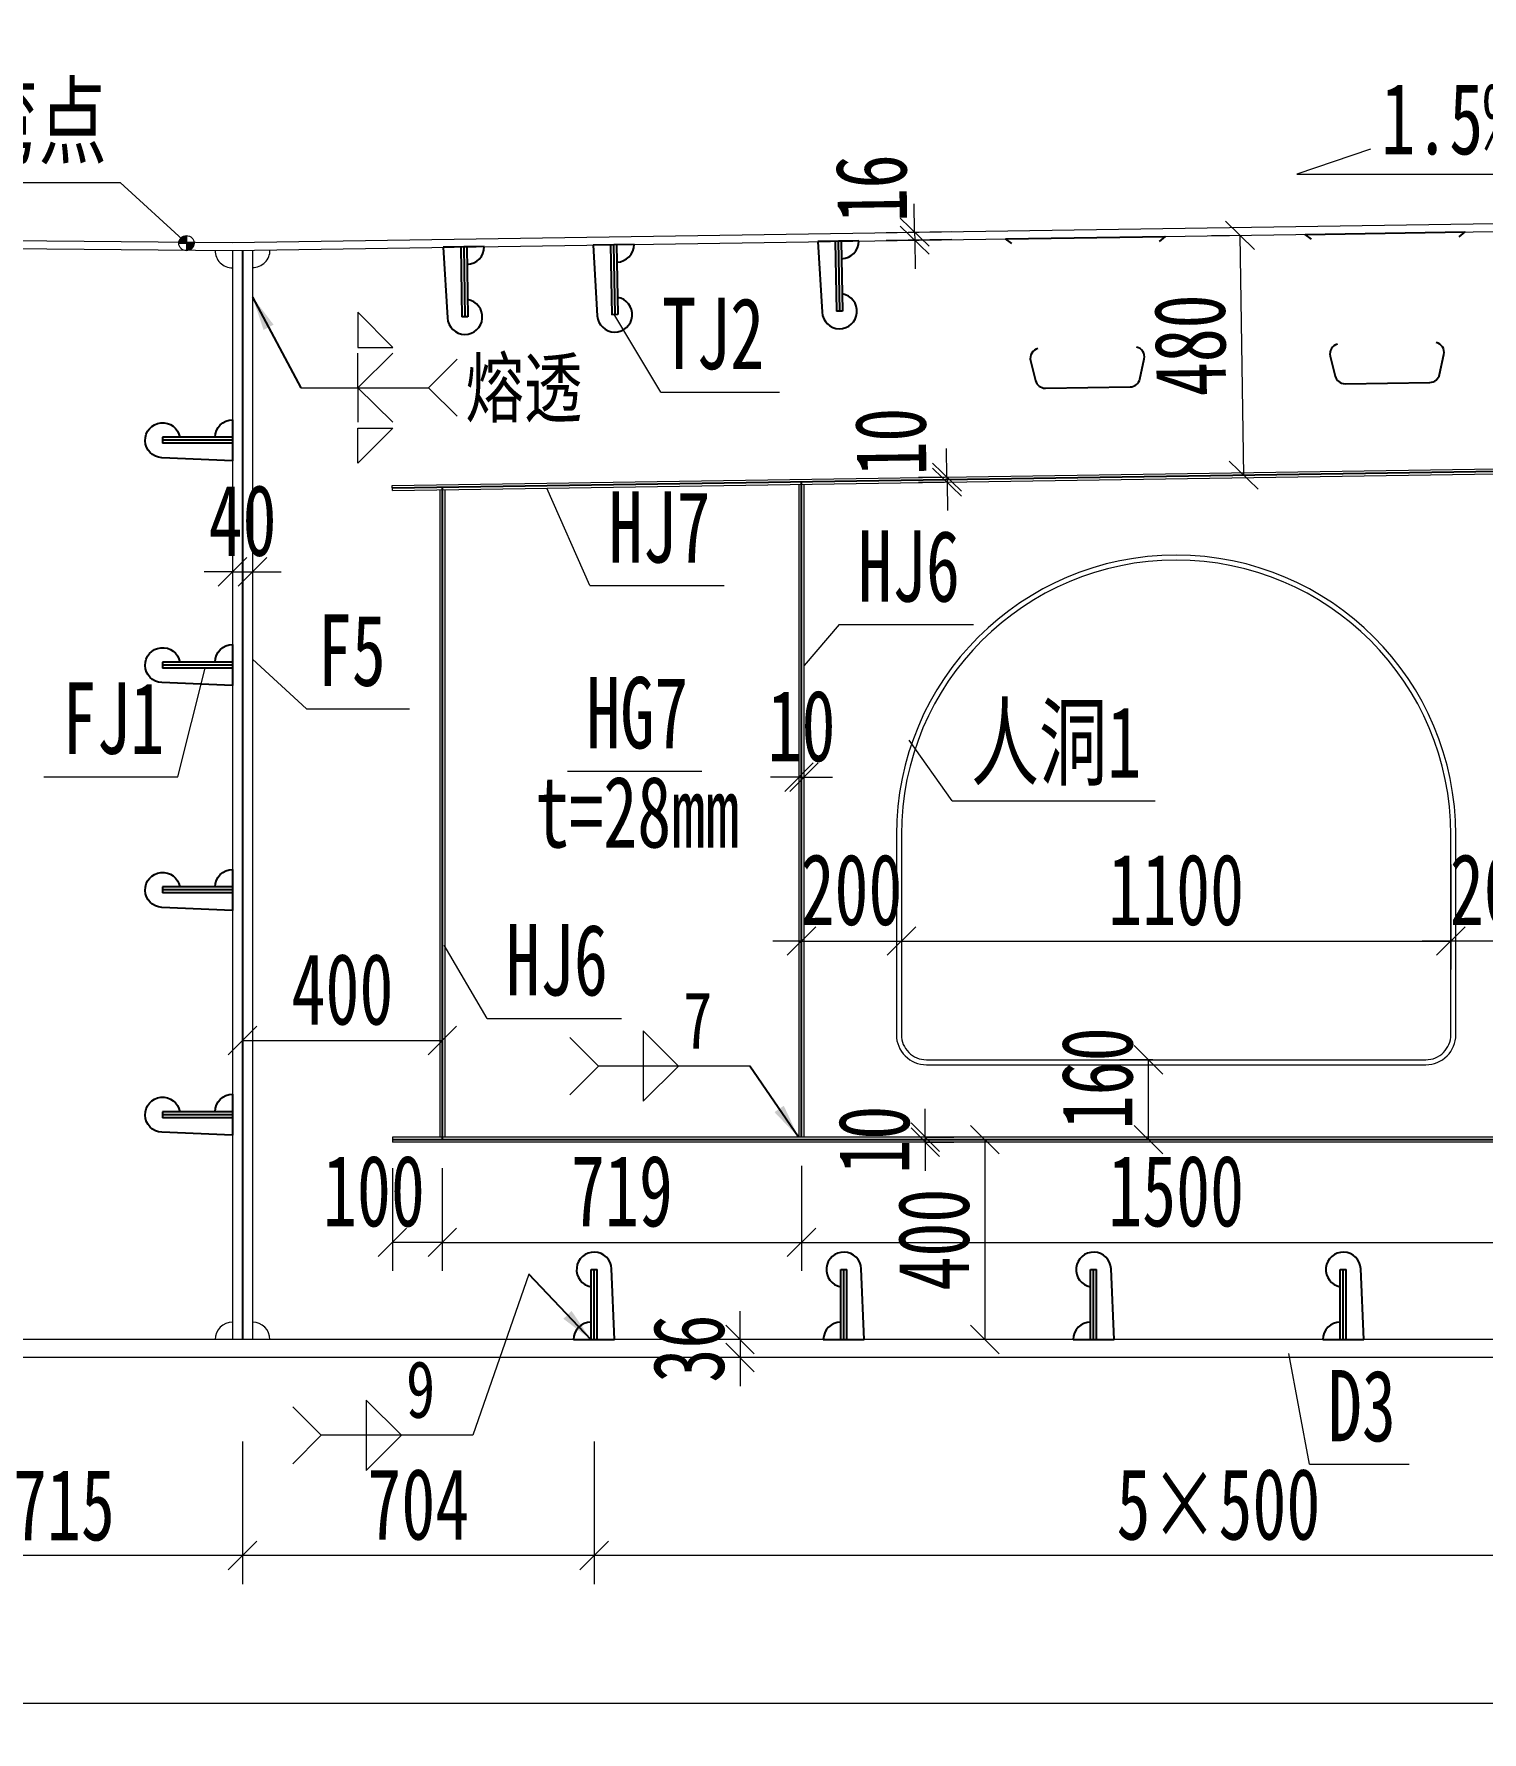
# Model space of a CAD drawing. Header units: millimetres. Extents: x -89049 to 410567, y -307459 to -100425.
# Drawn here: x 201735 to 204634, y -145089 to -141691 of the extents above; entities that cross this region are included whole.
import ezdxf
from ezdxf.enums import TextEntityAlignment as Align

# ---------------------------------------------------------------- set-up
doc = ezdxf.new("R2010")
doc.units = ezdxf.units.MM
doc.layers.get('Defpoints').update_dxf_attribs({"color": 8})
for name, color, linetype, lineweight in [('Dim', 4, 'Continuous', 15), ('文字', 7, 'Continuous', 15), ('细实线', 4, 'Continuous', 15), ('钢板粗线', 1, 'Continuous', 25), ('钢板细线', 6, 'Continuous', 15)]:
    doc.layers.add(name, color=color, linetype=linetype, lineweight=lineweight)
doc.layers.add('Text', color=4, linetype='Continuous')
doc.styles.add('111', font='', dxfattribs={"width": 0.7})
doc.styles.add('BM_Dim', font='', dxfattribs={"width": 0.85})
doc.styles.add('SMEDI', font='', dxfattribs={"width": 0.75})
doc.styles.get("Standard").update_dxf_attribs({"font": ''})
doc.styles.get('111').set_extended_font_data('仿宋_GB2312')
doc.styles.get('BM_Dim').set_extended_font_data('仿宋_GB2312')
doc.styles.get('SMEDI').set_extended_font_data('仿宋_GB2312')
doc.styles.get('Standard').set_extended_font_data('仿宋_GB2312')
doc.dimstyles.new('200', dxfattribs={"dimscale": 0, "dimtxt": 2.5, "dimasz": 1, "dimexe": 1, "dimexo": 1, "dimgap": 0.6, "dimtad": 1, "dimdec": 0, "dimdsep": 46, "dimtxsty": '111', "dimblk": 'OBLIQUE', "dimcen": 0, "dimclrd": 4, "dimclre": 4, "dimclrt": 4, "dimadec": 1, "dimazin": 2, "dimtfac": 1, "dimtdec": 0, "dimtix": 1, "dimtmove": 2, "dimatfit": 3, "dimfxl": 4, "dimfxlon": 1, "dimtolj": 1, "dimlwd": -1, "dimlwe": -1, "dimarcsym": 0})
doc.dimstyles.new('MSteel_1.0_1.0', dxfattribs={"dimtxt": 3, "dimasz": 1.2, "dimexe": 1, "dimexo": 1, "dimgap": 1, "dimtad": 3, "dimtoh": 1, "dimdec": 0, "dimzin": 0, "dimdsep": 46, "dimtxsty": 'Standard', "dimblk": 'ARCHTICK', "dimcen": 0.09, "dimclrd": 3, "dimclre": 3, "dimadec": 0, "dimazin": 0, "dimtfac": 1, "dimtdec": 4, "dimtofl": 0, "dimtmove": 0, "dimatfit": 3, "dimfxl": 1, "dimtolj": 1, "dimtzin": 0, "dimarcsym": 0})

# ---------------------------------------------------------------- blocks, each defined once
blk = doc.blocks.new('_Oblique')
at = {"color": 0, "linetype": 'ByBlock', "lineweight": -2}
blk.add_line((-0.5, -0.5), (0.5, 0.5), dxfattribs=at)
blk = doc.blocks.new('*D3851')
at = {"layer": 'Defpoints', "color": 0}
for p in [(206240.1, -141045.6), (195119.8, -142040), (206240.1, -142046.3)]:
    blk.add_point(p, dxfattribs=at)
at = {"layer": '细实线', "color": 4}
for p, q in [((195119.8, -141274.1), (195119.8, -140988.4)), ((206240.1, -141274.1), (206240.1, -140988.4)), ((195119.8, -141045.6), (206240.1, -141045.6))]:
    blk.add_line(p, q, dxfattribs=at)
at = {"layer": '细实线', "color": 4, "xscale": 57.14285714285715, "yscale": 57.14285714285715, "zscale": 57.14285714285715, "rotation": 180}
blk.add_blockref('_Oblique', (195119.8, -141045.6), dxfattribs=at)
at = {"layer": '细实线', "color": 4, "xscale": 57.14285714285715, "yscale": 57.14285714285715, "zscale": 57.14285714285715}
blk.add_blockref('_Oblique', (206240.1, -141045.6), dxfattribs=at)
at = {"layer": '细实线', "color": 4, "insert": (200679.9, -140943.3), "char_height": 142.86, "attachment_point": 5, "style": '111'}
blk.add_mtext('\\A1;11120', dxfattribs=at)
blk = doc.blocks.new('*D3853')
at = {"layer": 'Defpoints', "color": 0}
for p in [(197139.2, -144339.8), (205851.2, -144339.8), (197139.2, -145032.2)]:
    blk.add_point(p, dxfattribs=at)
at = {"layer": '细实线', "color": 4}
for p, q in [((197139.2, -144803.7), (197139.2, -145089.4)), ((205851.2, -144803.7), (205851.2, -145089.4)), ((205851.2, -145032.2), (197139.2, -145032.2))]:
    blk.add_line(p, q, dxfattribs=at)
at = {"layer": '细实线', "color": 4, "xscale": 57.14285714285715, "yscale": 57.14285714285715, "zscale": 57.14285714285715, "rotation": 180}
blk.add_blockref('_Oblique', (197139.2, -145032.2), dxfattribs=at)
at = {"layer": '细实线', "color": 4, "xscale": 57.14285714285715, "yscale": 57.14285714285715, "zscale": 57.14285714285715}
blk.add_blockref('_Oblique', (205851.2, -145032.2), dxfattribs=at)
at = {"layer": '细实线', "color": 4, "insert": (201495.2, -144930), "char_height": 142.86, "attachment_point": 5, "style": '111'}
blk.add_mtext('\\A1;8712', dxfattribs=at)
blk = doc.blocks.new('12-140加劲 有过焊孔')
at = {"layer": 'Defpoints'}
blk.add_line((0, 0), (0, 140), dxfattribs=at)
at = {"layer": '钢板粗线', "color": 7}
for p, q in [((-6, 0), (-6, 140)), ((-6, 140), (6, 140)), ((6, 0), (6, 140)), ((41, 0), (35, 141.5)), ((-41, 0), (41, 0))]:
    blk.add_line(p, q, dxfattribs=at)
for centre, start, end in [((0, 140), 2.441, 260.1291), ((-6, 0), 90, 180)]:
    blk.add_arc(centre, 35, start, end, dxfattribs=at)
blk = doc.blocks.new('U型肋1')
at = {"layer": 'Defpoints'}
blk.add_line((-160, 0), (160, 0), dxfattribs=at)
at = {"layer": '钢板粗线', "color": 6}
for p, q in [((147.8, -9.7), (160, 0)), ((-147.8, -9.7), (-160, 0))]:
    blk.add_line(p, q, dxfattribs=at)
blk.add_lwpolyline([(-98.8, -220.5, 0.414266), (-113.8, -244.5), (-104.5, -284.5, 0.348876), (-85, -300), (85, -300, 0.348876), (104.5, -284.5), (113.8, -244.5, 0.414091), (98.8, -220.5, 0.414091)], format="xyb", dxfattribs=at)
blk = doc.blocks.new('*D3867')
at = {"layer": 'Defpoints', "color": 0}
for p in [(205640.1, -141389.6), (203840.2, -142098.3), (205640.1, -142071.3)]:
    blk.add_point(p, dxfattribs=at)
at = {"layer": '细实线', "color": 4}
for p, q in [((203840.2, -141618.2), (203840.2, -141332.5)), ((205640.1, -141618.2), (205640.1, -141332.5)), ((203840.2, -141389.6), (205640.1, -141389.6))]:
    blk.add_line(p, q, dxfattribs=at)
at = {"layer": '细实线', "color": 4, "xscale": 57.14285714285715, "yscale": 57.14285714285715, "zscale": 57.14285714285715, "rotation": 180}
blk.add_blockref('_Oblique', (203840.2, -141389.6), dxfattribs=at)
at = {"layer": '细实线', "color": 4, "xscale": 57.14285714285715, "yscale": 57.14285714285715, "zscale": 57.14285714285715}
blk.add_blockref('_Oblique', (205640.1, -141389.6), dxfattribs=at)
at = {"layer": '细实线', "color": 4, "insert": (204740.1, -141287.4), "char_height": 142.86, "attachment_point": 5, "style": '111'}
blk.add_mtext('\\A1;3×600', dxfattribs=at)
blk = doc.blocks.new('*D3869')
at = {"layer": 'Defpoints', "color": 0}
for p in [(203288.4, -144303.8), (203148.4, -144339.8), (203288.4, -144339.8)]:
    blk.add_point(p, dxfattribs=at)
at = {"layer": '细实线', "color": 4}
for p, q in [((203148.4, -144303.8), (203148.4, -144246.7)), ((203231.2, -144303.8), (203091.2, -144303.8)), ((203148.4, -144303.8), (203148.4, -144339.8)), ((203231.2, -144339.8), (203091.2, -144339.8)), ((203148.4, -144339.8), (203148.4, -144396.9))]:
    blk.add_line(p, q, dxfattribs=at)
at = {"layer": '细实线', "color": 4, "xscale": 57.14285714285715, "yscale": 57.14285714285715, "zscale": 57.14285714285715}
for p, rotation in [((203148.4, -144303.8), 270), ((203148.4, -144339.8), 90)]:
    blk.add_blockref('_Oblique', p, dxfattribs=dict(at, rotation=rotation))
at = {"layer": '细实线', "color": 4, "insert": (203046.1, -144321.8), "char_height": 142.86, "attachment_point": 5, "rotation": 90, "style": '111'}
blk.add_mtext('\\A1;36', dxfattribs=at)
blk = doc.blocks.new('*D3870')
at = {"layer": 'Defpoints', "color": 0}
for p in [(203518.6, -143898.8), (203518.6, -143908.8), (203519.3, -143908.8)]:
    blk.add_point(p, dxfattribs=at)
at = {"layer": '细实线', "color": 4}
for p, q in [((203519.3, -143898.8), (203519.3, -143841.7)), ((203519.3, -143898.8), (203576.4, -143898.8)), ((203519.3, -143898.8), (203519.3, -143908.8)), ((203519.3, -143908.8), (203576.4, -143908.8)), ((203519.3, -143908.8), (203519.3, -143965.9))]:
    blk.add_line(p, q, dxfattribs=at)
at = {"layer": '细实线', "color": 4, "xscale": 57.14285714285715, "yscale": 57.14285714285715, "zscale": 57.14285714285715}
for p, rotation in [((203519.3, -143898.8), 270), ((203519.3, -143908.8), 90)]:
    blk.add_blockref('_Oblique', p, dxfattribs=dict(at, rotation=rotation))
at = {"layer": '细实线', "color": 4, "insert": (203417, -143903.8), "char_height": 142.86, "attachment_point": 5, "rotation": 90, "style": '111'}
blk.add_mtext('\\A1;10', dxfattribs=at)
blk = doc.blocks.new('*D3871')
at = {"layer": 'Defpoints', "color": 0}
for p in [(203276.5, -143178.3), (203266.5, -143233.1), (203276.5, -143233.1)]:
    blk.add_point(p, dxfattribs=at)
at = {"layer": '细实线', "color": 4}
for p, q in [((203266.5, -143178.3), (203266.5, -143121.2)), ((203276.5, -143178.3), (203276.5, -143121.2)), ((203266.5, -143178.3), (203209.4, -143178.3)), ((203266.5, -143178.3), (203276.5, -143178.3)), ((203276.5, -143178.3), (203333.6, -143178.3))]:
    blk.add_line(p, q, dxfattribs=at)
at = {"layer": '细实线', "color": 4, "xscale": 57.14285714285715, "yscale": 57.14285714285715, "zscale": 57.14285714285715}
blk.add_blockref('_Oblique', (203266.5, -143178.3), dxfattribs=at)
at = {"layer": '细实线', "color": 4, "xscale": 57.14285714285715, "yscale": 57.14285714285715, "zscale": 57.14285714285715, "rotation": 180}
blk.add_blockref('_Oblique', (203276.5, -143178.3), dxfattribs=at)
at = {"layer": '细实线', "color": 4, "insert": (203271.5, -143076.1), "char_height": 142.86, "attachment_point": 5, "style": '111'}
blk.add_mtext('\\A1;10', dxfattribs=at)
blk = doc.blocks.new('*D3872')
at = {"layer": 'Defpoints', "color": 0}
for p in [(203271.5, -143903.8), (204771.5, -143900.8), (204771.5, -144109.3)]:
    blk.add_point(p, dxfattribs=at)
at = {"layer": '细实线', "color": 4}
for p, q in [((203271.5, -143960.9), (203271.5, -144166.4)), ((204771.5, -143957.9), (204771.5, -144166.4)), ((203271.5, -144109.3), (204771.5, -144109.3))]:
    blk.add_line(p, q, dxfattribs=at)
at = {"layer": '细实线', "color": 4, "xscale": 57.14285714285715, "yscale": 57.14285714285715, "zscale": 57.14285714285715, "rotation": 180}
blk.add_blockref('_Oblique', (203271.5, -144109.3), dxfattribs=at)
at = {"layer": '细实线', "color": 4, "xscale": 57.14285714285715, "yscale": 57.14285714285715, "zscale": 57.14285714285715}
blk.add_blockref('_Oblique', (204771.5, -144109.3), dxfattribs=at)
at = {"layer": '细实线', "color": 4, "insert": (204021.5, -144007), "char_height": 142.86, "attachment_point": 5, "style": '111'}
blk.add_mtext('\\A1;1500', dxfattribs=at)
blk = doc.blocks.new('*D3874')
at = {"layer": 'Defpoints', "color": 0}
for p in [(204571.5, -143295.8), (203471.5, -143330.3), (204571.5, -143506.1)]:
    blk.add_point(p, dxfattribs=at)
at = {"layer": '细实线', "color": 4}
for p, q in [((204571.5, -143353), (204571.5, -143563.3)), ((203471.5, -143387.4), (203471.5, -143563.3)), ((203471.5, -143506.1), (204571.5, -143506.1))]:
    blk.add_line(p, q, dxfattribs=at)
at = {"layer": '细实线', "color": 4, "xscale": 57.14285714285715, "yscale": 57.14285714285715, "zscale": 57.14285714285715, "rotation": 180}
blk.add_blockref('_Oblique', (203471.5, -143506.1), dxfattribs=at)
at = {"layer": '细实线', "color": 4, "xscale": 57.14285714285715, "yscale": 57.14285714285715, "zscale": 57.14285714285715}
blk.add_blockref('_Oblique', (204571.5, -143506.1), dxfattribs=at)
at = {"layer": '细实线', "color": 4, "insert": (204021.5, -143403.9), "char_height": 142.86, "attachment_point": 5, "style": '111'}
blk.add_mtext('\\A1;1100', dxfattribs=at)
blk = doc.blocks.new('*D3875')
at = {"layer": 'Defpoints', "color": 0}
for p in [(203471.5, -143330.3), (203271.5, -143388.7), (203471.5, -143506.1)]:
    blk.add_point(p, dxfattribs=at)
at = {"layer": '细实线', "color": 4}
for p, q in [((203471.5, -143387.4), (203471.5, -143563.3)), ((203271.5, -143445.8), (203271.5, -143563.3)), ((203271.5, -143506.1), (203214.4, -143506.1)), ((203271.5, -143506.1), (203471.5, -143506.1)), ((203471.5, -143506.1), (203528.6, -143506.1))]:
    blk.add_line(p, q, dxfattribs=at)
at = {"layer": '细实线', "color": 4, "xscale": 57.14285714285715, "yscale": 57.14285714285715, "zscale": 57.14285714285715}
blk.add_blockref('_Oblique', (203271.5, -143506.1), dxfattribs=at)
at = {"layer": '细实线', "color": 4, "xscale": 57.14285714285715, "yscale": 57.14285714285715, "zscale": 57.14285714285715, "rotation": 180}
blk.add_blockref('_Oblique', (203471.5, -143506.1), dxfattribs=at)
at = {"layer": '细实线', "color": 4, "insert": (203371.5, -143403.9), "char_height": 142.86, "attachment_point": 5, "style": '111'}
blk.add_mtext('\\A1;200', dxfattribs=at)
blk = doc.blocks.new('*D3877')
at = {"layer": 'Defpoints', "color": 0}
for p in [(203670.2, -143903.8), (203638.6, -144303.8), (203670.2, -144303.8)]:
    blk.add_point(p, dxfattribs=at)
at = {"layer": '细实线', "color": 4}
for p, q in [((203638.6, -143903.8), (203581.5, -143903.8)), ((203638.6, -143903.8), (203638.6, -144303.8)), ((203638.6, -144303.8), (203581.5, -144303.8))]:
    blk.add_line(p, q, dxfattribs=at)
at = {"layer": '细实线', "color": 4, "xscale": 57.14285714285715, "yscale": 57.14285714285715, "zscale": 57.14285714285715}
for p, rotation in [((203638.6, -143903.8), 90), ((203638.6, -144303.8), 270)]:
    blk.add_blockref('_Oblique', p, dxfattribs=dict(at, rotation=rotation))
at = {"layer": '细实线', "color": 4, "insert": (203536.4, -144103.8), "char_height": 142.86, "attachment_point": 5, "rotation": 90, "style": '111'}
blk.add_mtext('\\A1;400', dxfattribs=at)
blk = doc.blocks.new('角焊缝1')
at = {"layer": 'Dim'}
blk.add_line((-3101.175, 370.223), (-3106.48, 370.223), dxfattribs=at)
blk.add_lwpolyline([(-3107.48, 369.223), (-3106.48, 370.223), (-3107.48, 371.223)], dxfattribs=at)
blk.add_lwpolyline([(-3104.907, 371.455), (-3104.907, 368.992), (-3103.675, 370.223)], close=True, dxfattribs=at)
blk = doc.blocks.new('_ArchTick')
at = {"color": 0, "linetype": 'ByBlock', "const_width": 0.15}
blk.add_lwpolyline([(-0.5, -0.5), (0.5, 0.5)], dxfattribs=at)
blk = doc.blocks.new('*D3882')
at = {"layer": 'Defpoints', "color": 0}
for p in [(203598, -142577), (203562.8, -142587.5), (203598.1, -142587)]:
    blk.add_point(p, dxfattribs=at)
at = {"layer": '细实线', "color": 4}
for p, q in [((203562.7, -142577.5), (203561.8, -142520.4)), ((203562.7, -142577.5), (203505.5, -142578.4)), ((203562.7, -142577.5), (203562.8, -142587.5)), ((203562.8, -142587.5), (203505.7, -142588.4)), ((203562.8, -142587.5), (203563.7, -142644.6))]:
    blk.add_line(p, q, dxfattribs=at)
at = {"layer": '细实线', "color": 4, "xscale": 57.14285714285715, "yscale": 57.14285714285715, "zscale": 57.14285714285715}
for p, rotation in [((203562.7, -142577.5), 270.8593722435713), ((203562.8, -142587.5), 90.85937224357133)]:
    blk.add_blockref('_Oblique', p, dxfattribs=dict(at, rotation=rotation))
at = {"layer": '细实线', "color": 4, "insert": (203450.5, -142506.8), "char_height": 142.86, "attachment_point": 5, "rotation": 90.8594, "style": '111'}
blk.add_mtext('\\A1;10', dxfattribs=at)
blk = doc.blocks.new('*D3883')
at = {"layer": 'Defpoints', "color": 0}
for p in [(204571.5, -143330.3), (204771.5, -143388.7), (204571.5, -143506.1)]:
    blk.add_point(p, dxfattribs=at)
at = {"layer": '细实线', "color": 4}
for p, q in [((204571.5, -143387.4), (204571.5, -143563.3)), ((204771.5, -143445.8), (204771.5, -143563.3)), ((204571.5, -143506.1), (204514.4, -143506.1)), ((204771.5, -143506.1), (204571.5, -143506.1)), ((204771.5, -143506.1), (204828.6, -143506.1))]:
    blk.add_line(p, q, dxfattribs=at)
at = {"layer": '细实线', "color": 4, "xscale": 57.14285714285715, "yscale": 57.14285714285715, "zscale": 57.14285714285715}
blk.add_blockref('_Oblique', (204571.5, -143506.1), dxfattribs=at)
at = {"layer": '细实线', "color": 4, "xscale": 57.14285714285715, "yscale": 57.14285714285715, "zscale": 57.14285714285715, "rotation": 180}
blk.add_blockref('_Oblique', (204771.5, -143506.1), dxfattribs=at)
at = {"layer": '细实线', "color": 4, "insert": (204671.5, -143403.9), "char_height": 142.86, "attachment_point": 5, "style": '111'}
blk.add_mtext('\\A1;200', dxfattribs=at)
blk = doc.blocks.new('*D3884')
at = {"layer": 'Defpoints', "color": 0}
for p in [(204166.3, -142093.4), (204156.5, -142573.6), (204173.5, -142573.3)]:
    blk.add_point(p, dxfattribs=at)
at = {"layer": '细实线', "color": 4}
for p, q in [((204149.3, -142093.7), (204092.1, -142094.5)), ((204149.3, -142093.7), (204156.5, -142573.6)), ((204156.5, -142573.6), (204099.3, -142574.5))]:
    blk.add_line(p, q, dxfattribs=at)
at = {"layer": '细实线', "color": 4, "xscale": 57.14285714285715, "yscale": 57.14285714285715, "zscale": 57.14285714285715}
for p, rotation in [((204149.3, -142093.7), 90.85937224365449), ((204156.5, -142573.6), 270.8593722436545)]:
    blk.add_blockref('_Oblique', p, dxfattribs=dict(at, rotation=rotation))
at = {"layer": '细实线', "color": 4, "insert": (204049.9, -142314), "char_height": 142.86, "attachment_point": 5, "rotation": 90.8594, "style": '111'}
blk.add_mtext('\\A1;480', dxfattribs=at)
blk = doc.blocks.new('*D3887')
at = {"layer": 'Defpoints', "color": 0}
for p in [(202856.2, -144303.8), (205356.2, -144303.8), (202856.2, -144736.1)]:
    blk.add_point(p, dxfattribs=at)
at = {"layer": '细实线', "color": 4}
for p, q in [((202856.2, -144507.6), (202856.2, -144793.3)), ((205356.2, -144507.6), (205356.2, -144793.3)), ((205356.2, -144736.1), (202856.2, -144736.1))]:
    blk.add_line(p, q, dxfattribs=at)
at = {"layer": '细实线', "color": 4, "xscale": 57.14285714285715, "yscale": 57.14285714285715, "zscale": 57.14285714285715, "rotation": 180}
blk.add_blockref('_Oblique', (202856.2, -144736.1), dxfattribs=at)
at = {"layer": '细实线', "color": 4, "xscale": 57.14285714285715, "yscale": 57.14285714285715, "zscale": 57.14285714285715}
blk.add_blockref('_Oblique', (205356.2, -144736.1), dxfattribs=at)
at = {"layer": '细实线', "color": 4, "insert": (204106.2, -144633.9), "char_height": 142.86, "attachment_point": 5, "style": '111'}
blk.add_mtext('\\A1;5×500', dxfattribs=at)
blk = doc.blocks.new('*D3888')
at = {"layer": 'Defpoints', "color": 0}
for p in [(203345.2, -141389.6), (203840.2, -142098.3), (203345.2, -142105.6)]:
    blk.add_point(p, dxfattribs=at)
at = {"layer": '细实线', "color": 4}
for p, q in [((203345.2, -141618.2), (203345.2, -141332.5)), ((203840.2, -141618.2), (203840.2, -141332.5)), ((203840.2, -141389.6), (203345.2, -141389.6))]:
    blk.add_line(p, q, dxfattribs=at)
at = {"layer": '细实线', "color": 4, "xscale": 57.14285714285715, "yscale": 57.14285714285715, "zscale": 57.14285714285715, "rotation": 180}
blk.add_blockref('_Oblique', (203345.2, -141389.6), dxfattribs=at)
at = {"layer": '细实线', "color": 4, "xscale": 57.14285714285715, "yscale": 57.14285714285715, "zscale": 57.14285714285715}
blk.add_blockref('_Oblique', (203840.2, -141389.6), dxfattribs=at)
at = {"layer": '细实线', "color": 4, "insert": (203592.7, -141287.4), "char_height": 142.86, "attachment_point": 5, "style": '111'}
blk.add_mtext('\\A1;495', dxfattribs=at)
blk = doc.blocks.new('*D3889')
at = {"layer": 'Defpoints', "color": 0}
for p in [(202895.2, -141389.6), (203345.7, -142098.3), (202895.2, -142112.4)]:
    blk.add_point(p, dxfattribs=at)
at = {"layer": '细实线', "color": 4}
for p, q in [((202895.2, -141618.2), (202895.2, -141332.5)), ((203345.7, -141618.2), (203345.7, -141332.5)), ((203345.7, -141389.6), (202895.2, -141389.6))]:
    blk.add_line(p, q, dxfattribs=at)
at = {"layer": '细实线', "color": 4, "xscale": 57.14285714285715, "yscale": 57.14285714285715, "zscale": 57.14285714285715, "rotation": 180}
blk.add_blockref('_Oblique', (202895.2, -141389.6), dxfattribs=at)
at = {"layer": '细实线', "color": 4, "xscale": 57.14285714285715, "yscale": 57.14285714285715, "zscale": 57.14285714285715}
blk.add_blockref('_Oblique', (203345.7, -141389.6), dxfattribs=at)
at = {"layer": '细实线', "color": 4, "insert": (203120.5, -141287.4), "char_height": 142.86, "attachment_point": 5, "style": '111'}
blk.add_mtext('\\A1;450', dxfattribs=at)
blk = doc.blocks.new('*D3890')
at = {"layer": 'Defpoints', "color": 0}
for p in [(202595.1, -141389.6), (202595.1, -141927), (202895.2, -142112.4)]:
    blk.add_point(p, dxfattribs=at)
at = {"layer": '细实线', "color": 4}
for p, q in [((202595.1, -141618.2), (202595.1, -141332.5)), ((202895.2, -141618.2), (202895.2, -141332.5)), ((202895.2, -141389.6), (202595.1, -141389.6))]:
    blk.add_line(p, q, dxfattribs=at)
at = {"layer": '细实线', "color": 4, "xscale": 57.14285714285715, "yscale": 57.14285714285715, "zscale": 57.14285714285715, "rotation": 180}
blk.add_blockref('_Oblique', (202595.1, -141389.6), dxfattribs=at)
at = {"layer": '细实线', "color": 4, "xscale": 57.14285714285715, "yscale": 57.14285714285715, "zscale": 57.14285714285715}
blk.add_blockref('_Oblique', (202895.2, -141389.6), dxfattribs=at)
at = {"layer": '细实线', "color": 4, "insert": (202743.8, -141282.9), "char_height": 142.86, "attachment_point": 5, "style": '111'}
blk.add_mtext('\\A1;300', dxfattribs=at)
blk = doc.blocks.new('...')
at = {"layer": '细实线'}
h = blk.add_hatch(color=256, dxfattribs=at)
h.dxf.hatch_style = 1
h.paths.add_polyline_path([(-15.3, 0, -0.414214), (0, 15.3), (0, 0)])
h.paths.add_polyline_path([(0, -15.3), (0, 0), (15.3, 0, -0.414214)])
for p, q in [((0, 15.3), (0, -15.3)), ((-15.3, 0), (15.3, 0))]:
    blk.add_line(p, q, dxfattribs=at)
blk.add_circle((0, 0), 15.3, dxfattribs=at)
blk = doc.blocks.new('*D3891')
at = {"layer": 'Defpoints', "color": 0}
for p in [(203498.2, -142103.4), (203629.3, -142085.5), (203629.6, -142101.5)]:
    blk.add_point(p, dxfattribs=at)
at = {"layer": '细实线', "color": 4}
for p, q in [((203498, -142087.4), (203497.1, -142030.3)), ((203572.2, -142086.3), (203440.9, -142088.3)), ((203572.4, -142102.3), (203441.1, -142104.3)), ((203498, -142087.4), (203498.2, -142103.4)), ((203498.2, -142103.4), (203499.1, -142160.6))]:
    blk.add_line(p, q, dxfattribs=at)
at = {"layer": '细实线', "color": 4, "xscale": 57.14285714285715, "yscale": 57.14285714285715, "zscale": 57.14285714285715}
for p, rotation in [((203498, -142087.4), 270.859372243651), ((203498.2, -142103.4), 90.85937224365094)]:
    blk.add_blockref('_Oblique', p, dxfattribs=dict(at, rotation=rotation))
at = {"layer": '细实线', "color": 4, "insert": (203411.9, -141999.9), "char_height": 142.86, "attachment_point": 5, "rotation": 90.8594, "style": '111'}
blk.add_mtext('\\A1;16', dxfattribs=at)
blk = doc.blocks.new('*D3892')
at = {"layer": 'Defpoints', "color": 0}
for p in [(202595.1, -141389.6), (202595.1, -141927), (202152.4, -142129.6)]:
    blk.add_point(p, dxfattribs=at)
at = {"layer": '细实线', "color": 4}
for p, q in [((202152.4, -141618.2), (202152.4, -141332.5)), ((202595.1, -141618.2), (202595.1, -141332.5)), ((202152.4, -141389.6), (202595.1, -141389.6))]:
    blk.add_line(p, q, dxfattribs=at)
at = {"layer": '细实线', "color": 4, "xscale": 57.14285714285715, "yscale": 57.14285714285715, "zscale": 57.14285714285715, "rotation": 180}
blk.add_blockref('_Oblique', (202152.4, -141389.6), dxfattribs=at)
at = {"layer": '细实线', "color": 4, "xscale": 57.14285714285715, "yscale": 57.14285714285715, "zscale": 57.14285714285715}
blk.add_blockref('_Oblique', (202595.1, -141389.6), dxfattribs=at)
at = {"layer": '细实线', "color": 4, "insert": (202373.7, -141287.4), "char_height": 142.86, "attachment_point": 5, "style": '111'}
blk.add_mtext('\\A1;443', dxfattribs=at)
blk = doc.blocks.new('*D3893')
at = {"layer": 'Defpoints', "color": 0}
for p in [(202552.4, -143903.8), (203271.5, -143898.8), (203271.5, -144109.3)]:
    blk.add_point(p, dxfattribs=at)
at = {"layer": '细实线', "color": 4}
for p, q in [((202552.4, -143960.9), (202552.4, -144166.4)), ((203271.5, -143955.9), (203271.5, -144166.4)), ((202552.4, -144109.3), (203271.5, -144109.3))]:
    blk.add_line(p, q, dxfattribs=at)
at = {"layer": '细实线', "color": 4, "xscale": 57.14285714285715, "yscale": 57.14285714285715, "zscale": 57.14285714285715, "rotation": 180}
blk.add_blockref('_Oblique', (202552.4, -144109.3), dxfattribs=at)
at = {"layer": '细实线', "color": 4, "xscale": 57.14285714285715, "yscale": 57.14285714285715, "zscale": 57.14285714285715}
blk.add_blockref('_Oblique', (203271.5, -144109.3), dxfattribs=at)
at = {"layer": '细实线', "color": 4, "insert": (202912, -144007), "char_height": 142.86, "attachment_point": 5, "style": '111'}
blk.add_mtext('\\A1;719', dxfattribs=at)
blk = doc.blocks.new('*D3894')
at = {"layer": 'Defpoints', "color": 0}
for p in [(202452.4, -143903.8), (202552.4, -143903.8), (202452.4, -144109.3)]:
    blk.add_point(p, dxfattribs=at)
at = {"layer": '细实线', "color": 4}
for p, q in [((202452.4, -143960.9), (202452.4, -144166.4)), ((202552.4, -143960.9), (202552.4, -144166.4)), ((202552.4, -144109.3), (202452.4, -144109.3))]:
    blk.add_line(p, q, dxfattribs=at)
at = {"layer": '细实线', "color": 4, "xscale": 57.14285714285715, "yscale": 57.14285714285715, "zscale": 57.14285714285715, "rotation": 180}
blk.add_blockref('_Oblique', (202452.4, -144109.3), dxfattribs=at)
at = {"layer": '细实线', "color": 4, "xscale": 57.14285714285715, "yscale": 57.14285714285715, "zscale": 57.14285714285715}
blk.add_blockref('_Oblique', (202552.4, -144109.3), dxfattribs=at)
at = {"layer": '细实线', "color": 4, "insert": (202415.4, -144007), "char_height": 142.86, "attachment_point": 5, "style": '111'}
blk.add_mtext('\\A1;100', dxfattribs=at)
blk = doc.blocks.new('*D3895')
at = {"layer": 'Defpoints', "color": 0}
for p in [(202152.4, -143466.1), (202552.4, -143466.1), (202552.4, -143705.3)]:
    blk.add_point(p, dxfattribs=at)
at = {"layer": '细实线', "color": 4}
for p, q in [((202152.4, -143523.3), (202152.4, -143762.4)), ((202552.4, -143523.3), (202552.4, -143762.4)), ((202152.4, -143705.3), (202552.4, -143705.3))]:
    blk.add_line(p, q, dxfattribs=at)
at = {"layer": '细实线', "color": 4, "xscale": 57.14285714285715, "yscale": 57.14285714285715, "zscale": 57.14285714285715, "rotation": 180}
blk.add_blockref('_Oblique', (202152.4, -143705.3), dxfattribs=at)
at = {"layer": '细实线', "color": 4, "xscale": 57.14285714285715, "yscale": 57.14285714285715, "zscale": 57.14285714285715}
blk.add_blockref('_Oblique', (202552.4, -143705.3), dxfattribs=at)
at = {"layer": '细实线', "color": 4, "insert": (202352.4, -143603.1), "char_height": 142.86, "attachment_point": 5, "style": '111'}
blk.add_mtext('\\A1;400', dxfattribs=at)
blk = doc.blocks.new('*D3896')
at = {"layer": 'Defpoints', "color": 0}
for p in [(202132.4, -142712.6), (202172.4, -142719.5), (202172.4, -142767.1)]:
    blk.add_point(p, dxfattribs=at)
at = {"layer": '细实线', "color": 4}
for p, q in [((202132.4, -142767.1), (202075.3, -142767.1)), ((202132.4, -142767.1), (202132.4, -142824.2)), ((202132.4, -142767.1), (202172.4, -142767.1)), ((202172.4, -142767.1), (202172.4, -142824.2)), ((202172.4, -142767.1), (202229.5, -142767.1))]:
    blk.add_line(p, q, dxfattribs=at)
at = {"layer": '细实线', "color": 4, "xscale": 57.14285714285715, "yscale": 57.14285714285715, "zscale": 57.14285714285715}
blk.add_blockref('_Oblique', (202132.4, -142767.1), dxfattribs=at)
at = {"layer": '细实线', "color": 4, "xscale": 57.14285714285715, "yscale": 57.14285714285715, "zscale": 57.14285714285715, "rotation": 180}
blk.add_blockref('_Oblique', (202172.4, -142767.1), dxfattribs=at)
at = {"layer": '细实线', "color": 4, "insert": (202152.4, -142664.9), "char_height": 142.86, "attachment_point": 5, "style": '111'}
blk.add_mtext('\\A1;40', dxfattribs=at)
blk = doc.blocks.new('*D3897')
at = {"layer": 'Defpoints', "color": 0}
for p in [(202152.4, -144303.8), (202856.2, -144303.8), (202152.4, -144736.1)]:
    blk.add_point(p, dxfattribs=at)
at = {"layer": '细实线', "color": 4}
for p, q in [((202152.4, -144507.6), (202152.4, -144793.3)), ((202856.2, -144507.6), (202856.2, -144793.3)), ((202856.2, -144736.1), (202152.4, -144736.1))]:
    blk.add_line(p, q, dxfattribs=at)
at = {"layer": '细实线', "color": 4, "xscale": 57.14285714285715, "yscale": 57.14285714285715, "zscale": 57.14285714285715, "rotation": 180}
blk.add_blockref('_Oblique', (202152.4, -144736.1), dxfattribs=at)
at = {"layer": '细实线', "color": 4, "xscale": 57.14285714285715, "yscale": 57.14285714285715, "zscale": 57.14285714285715}
blk.add_blockref('_Oblique', (202856.2, -144736.1), dxfattribs=at)
at = {"layer": '细实线', "color": 4, "insert": (202504.3, -144633.9), "char_height": 142.86, "attachment_point": 5, "style": '111'}
blk.add_mtext('\\A1;704', dxfattribs=at)
blk = doc.blocks.new('14-160加劲 有过焊孔')
at = {"layer": 'Defpoints'}
blk.add_line((38609.4, 31489.3), (38609.4, 31629.3), dxfattribs=at)
at = {"layer": '钢板粗线', "color": 7}
for p, q in [((38603.4, 31489.3), (38603.4, 31629.3)), ((38603.4, 31629.3), (38615.4, 31629.3)), ((38615.4, 31489.3), (38615.4, 31629.3)), ((38650.4, 31489.3), (38644.3, 31630.8)), ((38568.4, 31489.3), (38650.4, 31489.3))]:
    blk.add_line(p, q, dxfattribs=at)
for centre, start, end in [((38609.4, 31629.3), 2.441, 260.1291), ((38603.4, 31489.3), 90, 180)]:
    blk.add_arc(centre, 35, start, end, dxfattribs=at)
blk = doc.blocks.new('*D3898')
at = {"layer": 'Defpoints', "color": 0}
for p in [(201437.3, -141389.6), (201437.3, -142022.1), (202152.4, -142129.6)]:
    blk.add_point(p, dxfattribs=at)
at = {"layer": '细实线', "color": 4}
for p, q in [((201437.3, -141618.2), (201437.3, -141332.5)), ((202152.4, -141618.2), (202152.4, -141332.5)), ((202152.4, -141389.6), (201437.3, -141389.6))]:
    blk.add_line(p, q, dxfattribs=at)
at = {"layer": '细实线', "color": 4, "xscale": 57.14285714285715, "yscale": 57.14285714285715, "zscale": 57.14285714285715, "rotation": 180}
blk.add_blockref('_Oblique', (201437.3, -141389.6), dxfattribs=at)
at = {"layer": '细实线', "color": 4, "xscale": 57.14285714285715, "yscale": 57.14285714285715, "zscale": 57.14285714285715}
blk.add_blockref('_Oblique', (202152.4, -141389.6), dxfattribs=at)
at = {"layer": '细实线', "color": 4, "insert": (201794.8, -141288.9), "char_height": 142.86, "attachment_point": 5, "style": '111'}
blk.add_mtext('\\A1;715', dxfattribs=at)
blk = doc.blocks.new('*D3900')
at = {"layer": 'Defpoints', "color": 0}
for p in [(201437.3, -144303.8), (202152.4, -144303.8), (201437.3, -144736.1)]:
    blk.add_point(p, dxfattribs=at)
at = {"layer": '细实线', "color": 4}
for p, q in [((201437.3, -144507.6), (201437.3, -144793.3)), ((202152.4, -144507.6), (202152.4, -144793.3)), ((202152.4, -144736.1), (201437.3, -144736.1))]:
    blk.add_line(p, q, dxfattribs=at)
at = {"layer": '细实线', "color": 4, "xscale": 57.14285714285715, "yscale": 57.14285714285715, "zscale": 57.14285714285715, "rotation": 180}
blk.add_blockref('_Oblique', (201437.3, -144736.1), dxfattribs=at)
at = {"layer": '细实线', "color": 4, "xscale": 57.14285714285715, "yscale": 57.14285714285715, "zscale": 57.14285714285715}
blk.add_blockref('_Oblique', (202152.4, -144736.1), dxfattribs=at)
at = {"layer": '细实线', "color": 4, "insert": (201794.8, -144635.4), "char_height": 142.86, "attachment_point": 5, "style": '111'}
blk.add_mtext('\\A1;715', dxfattribs=at)
blk = doc.blocks.new('全融透1')
at = {"layer": 'Dim'}
blk.add_line((0, 0), (4.479, 0), dxfattribs=at)
for points in [[(1.995, 2.645), (1.995, 1.414), (3.227, 1.414)], [(1.995, -2.645), (1.995, -1.414), (3.227, -1.414)]]:
    blk.add_lwpolyline(points, close=True, dxfattribs=at)
for points in [[(3.227, 1.206), (1.995, 0), (1.995, 1.206)], [(5.479, 1), (4.479, 0), (5.479, -1)], [(3.227, -1.206), (1.995, 0), (1.995, -1.206)]]:
    blk.add_lwpolyline(points, dxfattribs=at)
at = {"layer": 'Text', "style": 'SMEDI', "width": 0.75}
blk.add_text('熔透', height=2, dxfattribs=at).set_placement((5.77, 0), align=Align.MIDDLE_LEFT)
blk = doc.blocks.new('*D3902')
at = {"layer": 'Defpoints', "color": 0}
for p in [(203966.1, -143743.8), (204032.2, -143743.8), (204032.2, -143903.8)]:
    blk.add_point(p, dxfattribs=at)
at = {"layer": '细实线', "color": 4}
for p, q in [((203975, -143743.8), (203909, -143743.8)), ((203966.1, -143903.8), (203966.1, -143743.8)), ((203975, -143903.8), (203909, -143903.8))]:
    blk.add_line(p, q, dxfattribs=at)
at = {"layer": '细实线', "color": 4, "xscale": 57.14285714285715, "yscale": 57.14285714285715, "zscale": 57.14285714285715}
for p, rotation in [((203966.1, -143743.8), 90), ((203966.1, -143903.8), 270)]:
    blk.add_blockref('_Oblique', p, dxfattribs=dict(at, rotation=rotation))
at = {"layer": '细实线', "color": 4, "insert": (203863.9, -143780.9), "char_height": 142.86, "attachment_point": 5, "rotation": 90, "style": '111'}
blk.add_mtext('\\A1;160', dxfattribs=at)
blk = doc.blocks.new('*D3907')
at = {"layer": 'Defpoints', "color": 0}
for p in [(195140.1, -142072), (197020.9, -144275.8), (197155.3, -144303.8), (197179.7, -144303.8), (204268.7, -144303.8)]:
    blk.add_point(p, dxfattribs=at)
at = {"layer": '细实线', "color": 4}
blk.add_line((197098.1, -144303.8), (196961.3, -144303.8), dxfattribs=at)
blk.add_arc((197179.7, -144303.8), 161.2, 132.4244, 180, dxfattribs=at)
at = {"layer": '细实线', "color": 4, "xscale": 57.14285714285715, "yscale": 57.14285714285715, "zscale": 57.14285714285715}
for p, rotation in [((197070.9, -144184.8), 42.42438349977064), ((197018.5, -144303.8), 270)]:
    blk.add_blockref('_Oblique', p, dxfattribs=dict(at, rotation=rotation))
at = {"layer": '细实线', "color": 4, "insert": (196881.1, -144205.5), "char_height": 142.857, "attachment_point": 5, "rotation": 71.7683, "style": '111'}
blk.add_mtext('\\A1;47.6%%d', dxfattribs=at)
blk = doc.blocks.new('*D3908')
at = {"layer": 'Defpoints', "color": 0}
for p in [(206240.1, -140741.9), (206240.1, -141742.6), (192974, -142025.3)]:
    blk.add_point(p, dxfattribs=at)
at = {"layer": '细实线', "color": 4}
for p, q in [((192974, -140970.5), (192974, -140684.8)), ((206240.1, -140970.5), (206240.1, -140684.8)), ((192974, -140741.9), (206240.1, -140741.9))]:
    blk.add_line(p, q, dxfattribs=at)
at = {"layer": '细实线', "color": 4, "xscale": 57.14285714285715, "yscale": 57.14285714285715, "zscale": 57.14285714285715, "rotation": 180}
blk.add_blockref('_Oblique', (192974, -140741.9), dxfattribs=at)
at = {"layer": '细实线', "color": 4, "xscale": 57.14285714285715, "yscale": 57.14285714285715, "zscale": 57.14285714285715}
blk.add_blockref('_Oblique', (206240.1, -140741.9), dxfattribs=at)
at = {"layer": '细实线', "color": 4, "insert": (199607, -140639.7), "char_height": 142.86, "attachment_point": 5, "style": '111'}
blk.add_mtext('\\A1;13266', dxfattribs=at)

msp = doc.modelspace()

# ---------------------------------------------------------------- linework, layer by layer
at = {"layer": 'Defpoints', "color": 8}
for p, q in [((202152.4, -142123.6), (202152.4, -144303.8)), ((202452.4, -142599.2), (205835, -142548.4)), ((202552.4, -142597.7), (202552.4, -143903.8)), ((203271.5, -143898.8), (203271.5, -142586.9)), ((205571.5, -143903.8), (202452.4, -143903.8))]:
    msp.add_line(p, q, dxfattribs=at)
at = {"layer": '细实线'}
for p, q in [((204410.8, -141921.1), (204263.5, -141970.9)), ((201432.7, -141988.1), (201907.4, -141988.1)), ((201907.4, -141988.1), (202040.1, -142109.3)), ((204263.5, -141970.9), (204718.3, -141970.9)), ((202989.7, -142407.4), (202895.9, -142250.5)), ((202989.7, -142407.4), (203227.6, -142407.4)), ((202847.8, -142794.5), (202761.8, -142599.5)), ((202847.8, -142794.5), (203116.6, -142794.5)), ((203347.1, -142872.8), (203276.5, -142954.9)), ((203347.1, -142872.8), (203615.8, -142872.8)), ((202280.8, -143041.3), (202172.4, -142941.7)), ((202023.1, -143177.4), (202077.4, -142959.8)), ((202280.8, -143041.3), (202486.8, -143041.3)), ((203573, -143225.4), (203487, -143104.3)), ((201754.4, -143177.4), (202023.1, -143177.4)), ((202803.2, -143166.4), (203071.9, -143166.4)), ((203573, -143225.4), (203979.6, -143225.4)), ((202642.3, -143661), (202556.3, -143514.5)), ((202642.3, -143661), (202911.1, -143661)), ((202725.6, -144172.6), (202613.3, -144495.4)), ((204288.5, -144553.4), (204246.9, -144331.8)), ((204288.5, -144553.4), (204488.1, -144553.4))]:
    msp.add_line(p, q, dxfattribs=at)
at = {"layer": '钢板细线', "color": 3}
for p, q in [((202132.4, -142123.9), (202132.4, -144303.8)), ((202172.4, -142123.3), (202172.4, -144303.8))]:
    msp.add_line(p, q, dxfattribs=at)
at = {"layer": '钢板细线'}
for p, q in [((202452.3, -142594.2), (205834.9, -142543.4)), ((202452.5, -142604.2), (205835, -142553.4)), ((202452.5, -142604.2), (202452.3, -142594.2)), ((202547.4, -142602.7), (202547.4, -143898.8)), ((202557.4, -142602.6), (202557.4, -143898.8)), ((203266.5, -143898.8), (203266.5, -142592)), ((203276.5, -143898.8), (203276.5, -142591.8)), ((205571.5, -143898.8), (202452.4, -143898.8)), ((202452.4, -143898.8), (202452.4, -143908.8)), ((205571.5, -143908.8), (202452.4, -143908.8)), ((205851.2, -144303.8), (197139.2, -144303.8)), ((205851.2, -144339.8), (197139.2, -144339.8))]:
    msp.add_line(p, q, dxfattribs=at)
at = {"layer": '钢板细线', "elevation": 0}
for points in [[(192973.9, -142018.7), (199828.2, -142087.3), (202132.4, -142107.9), (206878.1, -142036.7)], [(192973.9, -142034.7), (199828.2, -142103.3), (202132.4, -142123.9), (206878.1, -142052.7)]]:
    msp.add_lwpolyline(points, dxfattribs=at)
for points in [[(204581.5, -143293.8, 1), (203461.5, -143293.8), (203461.5, -143693.8, 0.414214), (203521.5, -143753.8), (204521.5, -143753.8, 0.414214), (204581.5, -143693.8)], [(204571.5, -143293.8, 1), (203471.5, -143293.8), (203471.5, -143693.8, 0.414214), (203521.5, -143743.8), (204521.5, -143743.8, 0.414214), (204571.5, -143693.8)]]:
    msp.add_lwpolyline(points, format="xyb", close=True, dxfattribs=at)
at = {"layer": '钢板细线'}
for centre, start, end in [((202132.4, -142123.9), 179.4877, 270), ((202172.4, -142123.3), 270, 0.8594), ((202132.4, -144303.8), 90, 180), ((202172.4, -144303.8), 0, 90)]:
    msp.add_arc(centre, 35, start, end, dxfattribs=at)

# ---------------------------------------------------------------- block references
at = {"layer": '细实线'}
for name, p, rotation in [('...', (202040.1, -142109.3), 359.9999999999999), ('12-140加劲 有过焊孔', (202595.2, -142116.9), 180.9806856942541), ('12-140加劲 有过焊孔', (202895.2, -142112.4), 180.9806856942541), ('12-140加劲 有过焊孔', (203345.2, -142105.6), 180.9806856942541)]:
    msp.add_blockref(name, p, dxfattribs=dict(at, rotation=rotation))
at = {"layer": '细实线', "color": 8, "xscale": 57.1428571428572, "yscale": 57.1428571428572, "zscale": 57.1428571428572, "rotation": 359.9999999999999}
for name, p in [('全融透1', (202269, -142398.7)), ('角焊缝1', (380378, -164912.1)), ('角焊缝1', (379823.2, -165651))]:
    msp.add_blockref(name, p, dxfattribs=at)
at = {"layer": '钢板细线'}
for name, p, rotation in [('U型肋1', (203840.2, -142098.3), 0.8593722436390038), ('U型肋1', (204440.1, -142089.3), 0.8593722436390038), ('12-140加劲 有过焊孔', (202856.2, -144303.8), 359.9999999999935), ('12-140加劲 有过焊孔', (203356.2, -144303.8), 359.9999999999935), ('12-140加劲 有过焊孔', (203856.2, -144303.8), 359.9999999999935), ('12-140加劲 有过焊孔', (204356.2, -144303.8), 359.9999999999935)]:
    msp.add_blockref(name, p, dxfattribs=dict(at, rotation=rotation))
at = {"layer": '钢板细线', "xscale": -1, "rotation": 90.00000000000391}
for p in [(233621.7, -103894.4), (233621.7, -104344.4), (233621.7, -104794.4), (233621.7, -105244.4)]:
    msp.add_blockref('14-160加劲 有过焊孔', p, dxfattribs=at)

# ---------------------------------------------------------------- texts
at = {"layer": 'Text', "style": 'SMEDI', "width": 0.75}
for s, p in [('7', (203034.4, -143664.5)), ('9', (202479.7, -144403.4))]:
    msp.add_text(s, height=114.3, dxfattribs=at).set_placement(p, align=Align.MIDDLE_LEFT)
at = {"layer": '文字', "style": 'BM_Dim', "width": 0.7}
for s, p in [('反弯点', (201676, -141979)), ('1.5%', (204568.3, -141974.4)), ('TJ2', (203094.6, -142404.3)), ('HJ7', (202987.3, -142791.5)), ('HJ6', (203486.6, -142869.7)), ('F5', (202371.2, -143038.2)), ('HG7', (202942.7, -143163.4)), ('FJ1', (201893.9, -143174.3)), ('人洞1', (203781.2, -143222.3)), ('t=28mm', (202942.7, -143361.8)), ('HJ6', (202781.8, -143657.9)), ('D3', (204393.4, -144550.3))]:
    msp.add_text(s, height=142.86, dxfattribs=at).set_placement(p, align=Align.BOTTOM_CENTER)

# ---------------------------------------------------------------- dimensions: what is measured, and where the dimension line sits
at = {"layer": '细实线'}
for base, p1, p2, override, picture, middle in [((206240.1, -140741.9), (192974, -142025.3), (206240.1, -141742.6), {"dimscale": 57.142857, "dimtxsty": '111', "dimblk": 'Oblique'}, '*D3908', (199607, -140639.7)), ((206240.1, -141045.6), (195119.8, -142040), (206240.1, -142046.3), {"dimscale": 57.142857, "dimtxsty": '111', "dimblk": 'Oblique'}, '*D3851', (200679.9, -140943.3)), ((201437.3, -141389.6), (202152.4, -142129.6), (201437.3, -142022.1), {"dimscale": 57.142857, "dimblk": 'Oblique'}, '*D3898', (201794.8, -141288.9)), ((202595.1, -141389.6), (202152.4, -142129.6), (202595.1, -141927), {"dimscale": 57.142857, "dimtxsty": '111', "dimblk": 'Oblique'}, '*D3892', (202373.7, -141287.4)), ((202895.2314, -141389.6197), (203345.6875, -142098.2889), (202895.2314, -142112.3809), {"dimscale": 57.142857, "dimtxsty": '111', "dimblk": 'Oblique'}, '*D3889', (203120.4594, -141287.3803)), ((203345.2, -141389.6), (203840.2, -142098.3), (203345.2, -142105.6), {"dimscale": 57.142857, "dimblk": 'Oblique'}, '*D3888', (203592.7, -141287.4)), ((202172.4, -142767.1), (202132.4, -142712.6), (202172.4, -142719.5), {"dimscale": 57.142857, "dimblk": 'Oblique'}, '*D3896', (202152.4, -142664.9)), ((203276.5, -143178.3), (203266.5, -143233.1), (203276.5, -143233.1), {"dimscale": 57.142857, "dimblk": 'Oblique'}, '*D3871', (203271.5, -143076.1)), ((203471.5, -143506.1), (203271.5, -143388.7), (203471.5, -143330.3), {"dimscale": 57.142857, "dimblk": 'Oblique'}, '*D3875', (203371.5, -143403.9)), ((204571.5, -143506.1), (203471.5, -143330.3), (204571.5, -143295.8), {"dimscale": 57.142857, "dimblk": 'Oblique'}, '*D3874', (204021.5, -143403.9)), ((202552.4, -143705.3), (202152.4, -143466.1), (202552.4, -143466.1), {"dimscale": 57.142857, "dimblk": 'Oblique'}, '*D3895', (202352.4, -143603.1)), ((203271.5, -144109.3), (202552.4, -143903.8), (203271.5, -143898.8), {"dimscale": 57.142857, "dimblk": 'Oblique'}, '*D3893', (202912, -144007)), ((204771.5, -144109.3), (203271.5, -143903.8), (204771.5, -143900.8), {"dimscale": 57.142857, "dimblk": 'Oblique'}, '*D3872', (204021.5, -144007)), ((201437.3, -144736.1), (202152.4, -144303.8), (201437.3, -144303.8), {"dimscale": 57.142857, "dimblk": 'Oblique'}, '*D3900', (201794.8, -144635.4)), ((202152.4, -144736.1), (202856.2, -144303.8), (202152.4, -144303.8), {"dimscale": 57.142857, "dimblk": 'Oblique'}, '*D3897', (202504.3, -144633.9)), ((197139.2, -145032.2), (205851.2, -144339.8), (197139.2, -144339.8), {"dimscale": 57.142857, "dimtxsty": '111', "dimblk": 'Oblique'}, '*D3853', (201495.2, -144930))]:
    dim = msp.add_linear_dim(base=base, p1=p1, p2=p2, dimstyle='200', override=override, dxfattribs=at)
    dim.commit()
    dim.dimension.update_dxf_attribs({"geometry": picture, "text_midpoint": middle})
for base, p1, p2, override, picture, middle in [((202595.1, -141389.6), (202895.2, -142112.4), (202595.1, -141927), {"dimscale": 57.142857, "dimtxsty": '111', "dimblk": 'Oblique'}, '*D3890', (202743.8, -141282.9)), ((202452.4, -144109.3), (202552.4, -143903.8), (202452.4, -143903.8), {"dimscale": 57.142857, "dimblk": 'Oblique'}, '*D3894', (202415.4, -144007))]:
    dim = msp.add_linear_dim(base=base, p1=p1, p2=p2, dimstyle='200', override=override, dxfattribs=at)
    dim.commit()
    dim.dimension.update_dxf_attribs({"geometry": picture, "text_midpoint": middle, "dimtype": 160})
for base, p1, p2, text, picture, middle in [((205640.1, -141389.6), (203840.2, -142098.3), (205640.1, -142071.3), '3×600', '*D3867', (204740.1, -141287.4)), ((202856.2, -144736.1), (205356.2, -144303.8), (202856.2, -144303.8), '5×500', '*D3887', (204106.2, -144633.9))]:
    dim = msp.add_linear_dim(base=base, p1=p1, p2=p2, text=text, dimstyle='200', override={"dimscale": 57.142857, "dimtxsty": '111', "dimblk": 'Oblique'}, dxfattribs=at)
    dim.commit()
    dim.dimension.update_dxf_attribs({"geometry": picture, "text_midpoint": middle})
for base, p1, p2, angle, picture, middle, dimtype in [((203498.2, -142103.4), (203629.3, -142085.5), (203629.6, -142101.5), 270.8594, '*D3891', (203411.9, -141999.9), 161), ((204156.5, -142573.6), (204166.3, -142093.4), (204173.5, -142573.3), 270.8594, '*D3884', (204049.9, -142314), 161), ((203562.8, -142587.5), (203598, -142577), (203598.1, -142587), 270.8594, '*D3882', (203450.5, -142506.8), 161), ((203966.1, -143743.8), (204032.2, -143903.8), (204032.2, -143743.8), 90, '*D3902', (203863.9, -143780.9), 160)]:
    dim = msp.add_linear_dim(base=base, p1=p1, p2=p2, angle=angle, dimstyle='200', override={"dimscale": 57.142857, "dimblk": 'Oblique'}, dxfattribs=at)
    dim.commit()
    dim.dimension.update_dxf_attribs({"geometry": picture, "text_midpoint": middle, "dimtype": dimtype})
dim = msp.add_angular_dim_2l(base=(197020.9, -144275.8), line1=((195140.1, -142072), (197179.7, -144303.8)), line2=((204268.7, -144303.8), (197155.3, -144303.8)), dimstyle='200', override={"dimscale": 57.142857, "dimblk": 'Oblique'}, dxfattribs=at)
dim.commit()
dim.dimension.update_dxf_attribs({"geometry": '*D3907', "text_midpoint": (196881.1, -144205.5), "dimtype": 162})
for base, p1, p2, angle, picture, middle in [((204571.5, -143506.1), (204771.5, -143388.7), (204571.5, -143330.3), 180, '*D3883', (204671.5, -143403.9)), ((203638.6, -144303.8), (203670.2, -143903.8), (203670.2, -144303.8), 90, '*D3877', (203536.4, -144103.8))]:
    dim = msp.add_linear_dim(base=base, p1=p1, p2=p2, angle=angle, dimstyle='200', override={"dimscale": 57.142857, "dimblk": 'Oblique'}, dxfattribs=at)
    dim.commit()
    dim.dimension.update_dxf_attribs({"geometry": picture, "text_midpoint": middle})
for p1, p2, distance, picture, middle in [((203518.6, -143898.8), (203518.6, -143908.8), 0.6, '*D3870', (203417, -143903.8)), ((203288.4, -144303.8), (203288.4, -144339.8), -140, '*D3869', (203046.1, -144321.8))]:
    dim = msp.add_aligned_dim(p1=p1, p2=p2, distance=distance, dimstyle='200', override={"dimscale": 57.142857, "dimblk": 'Oblique'}, dxfattribs=at)
    dim.commit()
    dim.dimension.update_dxf_attribs({"geometry": picture, "text_midpoint": middle})

# ---------------------------------------------------------------- leaders
at = {"layer": 'Dim'}
for points in [[(202172.4, -142217.2), (202269, -142398.7)], [(203265.5, -143898.8), (203168, -143756.5)], [(202850.2, -144304.3), (202725.6, -144172.6)]]:
    msp.add_leader(points, dimstyle='MSteel_1.0_1.0', override={"dimscale": 57.142857, "dimclrd": 256}, dxfattribs=at)

doc.saveas('drawing.dxf')
